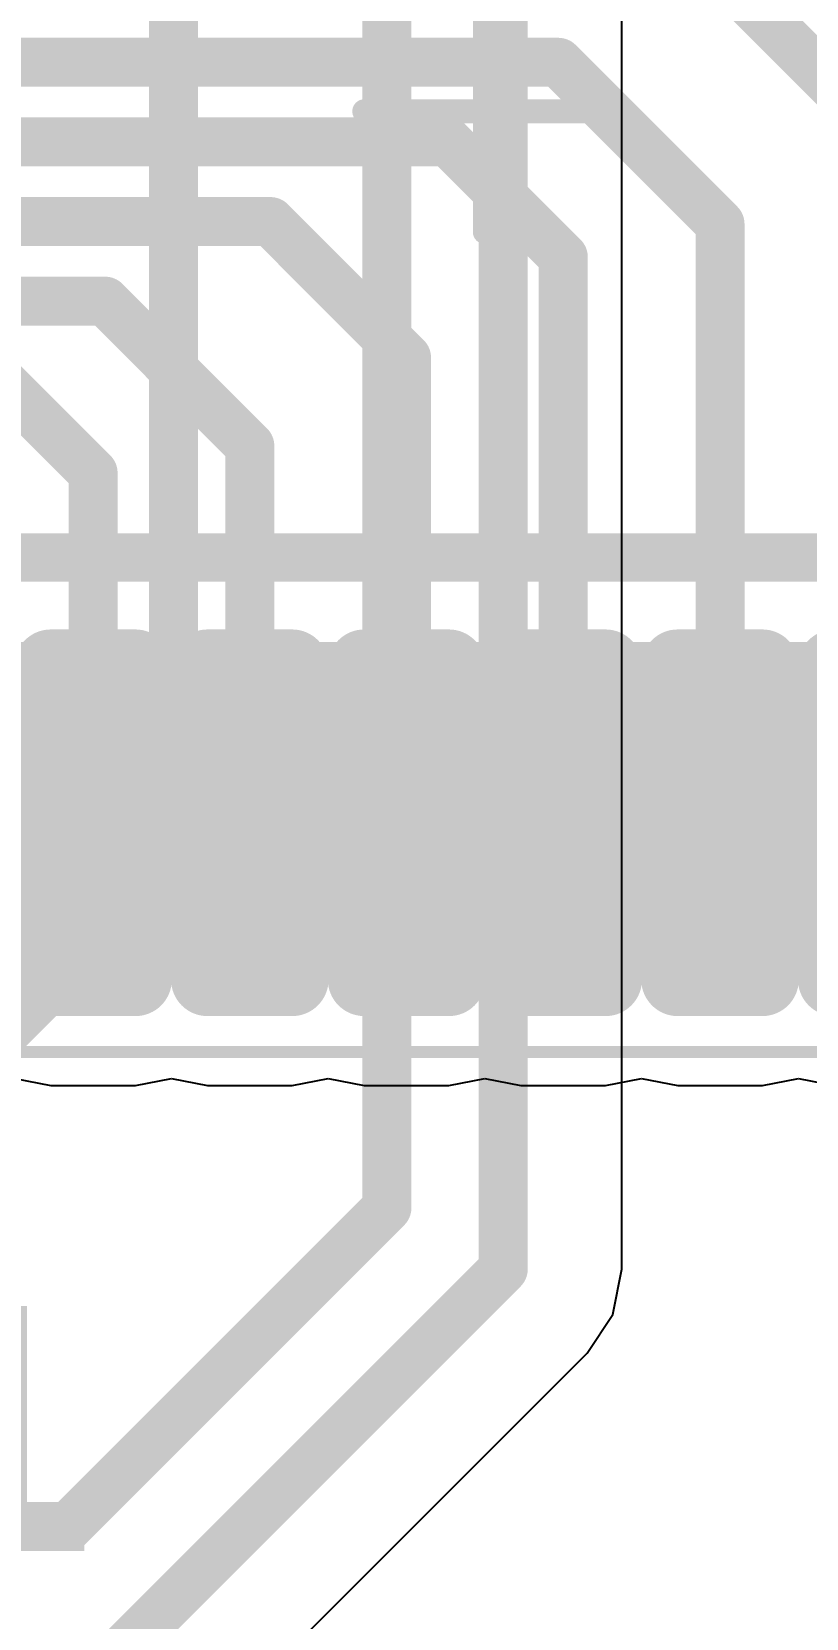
# Model space of a CAD drawing. Header units: inches. Extents: x -0.27 to 1.97, y -0.26 to 0.99.
# Drawn here: x 1.478 to 1.6045, y 0.242 to 0.501 of the extents above; entities that cross this region are included whole.
import ezdxf

# ---------------------------------------------------------------- set-up
doc = ezdxf.new("R2010")
doc.units = ezdxf.units.IN
doc.header["$MEASUREMENT"] = 0
for name, color, linetype in [('Bottom Layer', 5, 'Continuous'), ('Bottom Overlay', 54, 'Continuous'), ('Bottom Paste', 16, 'Continuous'), ('Bottom Solder', 6, 'Continuous'), ('Mechanical 13', 56, 'Continuous'), ('Mechanical 15', 56, 'Continuous'), ('Top Layer', 1, 'Continuous'), ('Top Overlay', 2, 'Continuous')]:
    doc.layers.add(name, color=color, linetype=linetype)
doc.styles.add('Arial', font='', dxfattribs={"height": 0.2})
doc.styles.get('Arial').set_extended_font_data('Arial')

# ---------------------------------------------------------------- blocks, each defined once
blk = doc.blocks.new('XNLD_TSSOP24_N_B_11')
at = {"layer": 'Bottom Layer'}
h = blk.add_hatch(color=5, dxfattribs=at)
edge = h.paths.add_edge_path()
edge.add_arc((-0.09053, 0.07089), 0.00195, 0, 90)
edge.add_line((-0.09053, 0.07283), (-0.14175, 0.07283))
edge.add_arc((-0.14175, 0.07089), 0.00195, 90, 180)
edge.add_line((-0.1437, 0.07089), (-0.1437, 0.05707))
edge.add_arc((-0.14175, 0.05707), 0.00195, 180, 270)
edge.add_line((-0.14175, 0.05512), (-0.09053, 0.05512))
edge.add_arc((-0.09053, 0.05707), 0.00195, 270, 360)
edge.add_line((-0.08858, 0.05707), (-0.08858, 0.07089))
h = blk.add_hatch(color=5, dxfattribs=at)
edge = h.paths.add_edge_path()
edge.add_arc((-0.09053, 0.0453), 0.00195, 0, 90)
edge.add_line((-0.09053, 0.04724), (-0.14175, 0.04724))
edge.add_arc((-0.14175, 0.0453), 0.00195, 90, 180)
edge.add_line((-0.1437, 0.0453), (-0.1437, 0.03148))
edge.add_arc((-0.14175, 0.03148), 0.00195, 180, 270)
edge.add_line((-0.14175, 0.02953), (-0.09053, 0.02953))
edge.add_arc((-0.09053, 0.03148), 0.00195, 270, 360)
edge.add_line((-0.08858, 0.03148), (-0.08858, 0.0453))
h = blk.add_hatch(color=5, dxfattribs=at)
edge = h.paths.add_edge_path()
edge.add_arc((-0.09053, 0.0197), 0.00195, 0, 90)
edge.add_line((-0.09053, 0.02165), (-0.14175, 0.02165))
edge.add_arc((-0.14175, 0.0197), 0.00195, 90, 180)
edge.add_line((-0.1437, 0.0197), (-0.1437, 0.00589))
edge.add_arc((-0.14175, 0.00589), 0.00195, 180, 270)
edge.add_line((-0.14175, 0.00394), (-0.09053, 0.00394))
edge.add_arc((-0.09053, 0.00589), 0.00195, 270, 360)
edge.add_line((-0.08858, 0.00589), (-0.08858, 0.0197))
h = blk.add_hatch(color=5, dxfattribs=at)
edge = h.paths.add_edge_path()
edge.add_arc((-0.09053, -0.00589), 0.00195, 0, 90)
edge.add_line((-0.09053, -0.00394), (-0.14175, -0.00394))
edge.add_arc((-0.14175, -0.00589), 0.00195, 90, 180)
edge.add_line((-0.1437, -0.00589), (-0.1437, -0.0197))
edge.add_arc((-0.14175, -0.0197), 0.00195, 180, 270)
edge.add_line((-0.14175, -0.02165), (-0.09053, -0.02165))
edge.add_arc((-0.09053, -0.0197), 0.00195, 270, 360)
edge.add_line((-0.08858, -0.0197), (-0.08858, -0.00589))
h = blk.add_hatch(color=5, dxfattribs=at)
edge = h.paths.add_edge_path()
edge.add_arc((-0.09053, -0.03148), 0.00195, 0, 90)
edge.add_line((-0.09053, -0.02953), (-0.14175, -0.02953))
edge.add_arc((-0.14175, -0.03148), 0.00195, 90, 180)
edge.add_line((-0.1437, -0.03148), (-0.1437, -0.0453))
edge.add_arc((-0.14175, -0.0453), 0.00195, 180, 270)
edge.add_line((-0.14175, -0.04724), (-0.09053, -0.04724))
edge.add_arc((-0.09053, -0.0453), 0.00195, 270, 360)
edge.add_line((-0.08858, -0.0453), (-0.08858, -0.03148))
at = {"layer": 'Bottom Paste'}
h = blk.add_hatch(color=16, dxfattribs=at)
edge = h.paths.add_edge_path()
edge.add_arc((-0.09053, 0.07089), 0.00195, 0, 90)
edge.add_line((-0.09053, 0.07283), (-0.14175, 0.07283))
edge.add_arc((-0.14175, 0.07089), 0.00195, 90, 180)
edge.add_line((-0.1437, 0.07089), (-0.1437, 0.05707))
edge.add_arc((-0.14175, 0.05707), 0.00195, 180, 270)
edge.add_line((-0.14175, 0.05512), (-0.09053, 0.05512))
edge.add_arc((-0.09053, 0.05707), 0.00195, 270, 360)
edge.add_line((-0.08858, 0.05707), (-0.08858, 0.07089))
h = blk.add_hatch(color=16, dxfattribs=at)
edge = h.paths.add_edge_path()
edge.add_arc((-0.09053, 0.0453), 0.00195, 0, 90)
edge.add_line((-0.09053, 0.04724), (-0.14175, 0.04724))
edge.add_arc((-0.14175, 0.0453), 0.00195, 90, 180)
edge.add_line((-0.1437, 0.0453), (-0.1437, 0.03148))
edge.add_arc((-0.14175, 0.03148), 0.00195, 180, 270)
edge.add_line((-0.14175, 0.02953), (-0.09053, 0.02953))
edge.add_arc((-0.09053, 0.03148), 0.00195, 270, 360)
edge.add_line((-0.08858, 0.03148), (-0.08858, 0.0453))
h = blk.add_hatch(color=16, dxfattribs=at)
edge = h.paths.add_edge_path()
edge.add_arc((-0.09053, 0.0197), 0.00195, 0, 90)
edge.add_line((-0.09053, 0.02165), (-0.14175, 0.02165))
edge.add_arc((-0.14175, 0.0197), 0.00195, 90, 180)
edge.add_line((-0.1437, 0.0197), (-0.1437, 0.00589))
edge.add_arc((-0.14175, 0.00589), 0.00195, 180, 270)
edge.add_line((-0.14175, 0.00394), (-0.09053, 0.00394))
edge.add_arc((-0.09053, 0.00589), 0.00195, 270, 360)
edge.add_line((-0.08858, 0.00589), (-0.08858, 0.0197))
h = blk.add_hatch(color=16, dxfattribs=at)
edge = h.paths.add_edge_path()
edge.add_arc((-0.09053, -0.00589), 0.00195, 0, 90)
edge.add_line((-0.09053, -0.00394), (-0.14175, -0.00394))
edge.add_arc((-0.14175, -0.00589), 0.00195, 90, 180)
edge.add_line((-0.1437, -0.00589), (-0.1437, -0.0197))
edge.add_arc((-0.14175, -0.0197), 0.00195, 180, 270)
edge.add_line((-0.14175, -0.02165), (-0.09053, -0.02165))
edge.add_arc((-0.09053, -0.0197), 0.00195, 270, 360)
edge.add_line((-0.08858, -0.0197), (-0.08858, -0.00589))
h = blk.add_hatch(color=16, dxfattribs=at)
edge = h.paths.add_edge_path()
edge.add_arc((-0.09053, -0.03148), 0.00195, 0, 90)
edge.add_line((-0.09053, -0.02953), (-0.14175, -0.02953))
edge.add_arc((-0.14175, -0.03148), 0.00195, 90, 180)
edge.add_line((-0.1437, -0.03148), (-0.1437, -0.0453))
edge.add_arc((-0.14175, -0.0453), 0.00195, 180, 270)
edge.add_line((-0.14175, -0.04724), (-0.09053, -0.04724))
edge.add_arc((-0.09053, -0.0453), 0.00195, 270, 360)
edge.add_line((-0.08858, -0.0453), (-0.08858, -0.03148))
at = {"layer": 'Bottom Solder'}
h = blk.add_hatch(color=6, dxfattribs=at)
edge = h.paths.add_edge_path()
edge.add_arc((-0.09053, 0.07089), 0.00595, 0, 90)
edge.add_line((-0.09053, 0.07683), (-0.14175, 0.07683))
edge.add_arc((-0.14175, 0.07089), 0.00595, 90, 180)
edge.add_line((-0.1477, 0.07089), (-0.1477, 0.05707))
edge.add_arc((-0.14175, 0.05707), 0.00595, 180, 270)
edge.add_line((-0.14175, 0.05112), (-0.09053, 0.05112))
edge.add_arc((-0.09053, 0.05707), 0.00595, 270, 360)
edge.add_line((-0.08458, 0.05707), (-0.08458, 0.07089))
h = blk.add_hatch(color=6, dxfattribs=at)
edge = h.paths.add_edge_path()
edge.add_arc((-0.09053, 0.0453), 0.00595, 0, 90)
edge.add_line((-0.09053, 0.05124), (-0.14175, 0.05124))
edge.add_arc((-0.14175, 0.0453), 0.00595, 90, 180)
edge.add_line((-0.1477, 0.0453), (-0.1477, 0.03148))
edge.add_arc((-0.14175, 0.03148), 0.00595, 180, 270)
edge.add_line((-0.14175, 0.02553), (-0.09053, 0.02553))
edge.add_arc((-0.09053, 0.03148), 0.00595, 270, 360)
edge.add_line((-0.08458, 0.03148), (-0.08458, 0.0453))
h = blk.add_hatch(color=6, dxfattribs=at)
edge = h.paths.add_edge_path()
edge.add_arc((-0.09053, 0.0197), 0.00595, 0, 90)
edge.add_line((-0.09053, 0.02565), (-0.14175, 0.02565))
edge.add_arc((-0.14175, 0.0197), 0.00595, 90, 180)
edge.add_line((-0.1477, 0.0197), (-0.1477, 0.00589))
edge.add_arc((-0.14175, 0.00589), 0.00595, 180, 270)
edge.add_line((-0.14175, -0.00006), (-0.09053, -0.00006))
edge.add_arc((-0.09053, 0.00589), 0.00595, 270, 360)
edge.add_line((-0.08458, 0.00589), (-0.08458, 0.0197))
h = blk.add_hatch(color=6, dxfattribs=at)
edge = h.paths.add_edge_path()
edge.add_arc((-0.09053, -0.00589), 0.00595, 0, 90)
edge.add_line((-0.09053, 0.00006), (-0.14175, 0.00006))
edge.add_arc((-0.14175, -0.00589), 0.00595, 90, 180)
edge.add_line((-0.1477, -0.00589), (-0.1477, -0.0197))
edge.add_arc((-0.14175, -0.0197), 0.00595, 180, 270)
edge.add_line((-0.14175, -0.02565), (-0.09053, -0.02565))
edge.add_arc((-0.09053, -0.0197), 0.00595, 270, 360)
edge.add_line((-0.08458, -0.0197), (-0.08458, -0.00589))
h = blk.add_hatch(color=6, dxfattribs=at)
edge = h.paths.add_edge_path()
edge.add_arc((-0.09053, -0.03148), 0.00595, 0, 90)
edge.add_line((-0.09053, -0.02553), (-0.14175, -0.02553))
edge.add_arc((-0.14175, -0.03148), 0.00595, 90, 180)
edge.add_line((-0.1477, -0.03148), (-0.1477, -0.0453))
edge.add_arc((-0.14175, -0.0453), 0.00595, 180, 270)
edge.add_line((-0.14175, -0.05124), (-0.09053, -0.05124))
edge.add_arc((-0.09053, -0.0453), 0.00595, 270, 360)
edge.add_line((-0.08458, -0.0453), (-0.08458, -0.03148))
h = blk.add_hatch(color=6, dxfattribs=at)
edge = h.paths.add_edge_path()
edge.add_arc((-0.09053, -0.05707), 0.00595, 0, 90)
edge.add_line((-0.09053, -0.05112), (-0.14175, -0.05112))
edge.add_arc((-0.14175, -0.05707), 0.00595, 90, 180)
edge.add_line((-0.1477, -0.05707), (-0.1477, -0.07089))
edge.add_arc((-0.14175, -0.07089), 0.00595, 180, 270)
edge.add_line((-0.14175, -0.07683), (-0.09053, -0.07683))
edge.add_arc((-0.09053, -0.07089), 0.00595, 270, 360)
edge.add_line((-0.08458, -0.07089), (-0.08458, -0.05707))
at = {"layer": 'Bottom Overlay'}
blk.add_lwpolyline([(-0.07283, 0.15551, 0.00787, 0.00787, 0), (-0.07283, -0.15551, 0.00787, 0.00787, 0)], format="xyseb", dxfattribs=at)
at = {"layer": 'Mechanical 13'}
blk.add_lwpolyline([(-0.08858, 0.15551, 0.00394, 0.00394, 0), (-0.08858, -0.15551, 0.00394, 0.00394, 0)], format="xyseb", dxfattribs=at)
at = {"layer": 'Mechanical 15'}
for points in [[(-0.15354, 0.16535, 0.00197, 0.00197, 0), (-0.15354, -0.16535, 0.00197, 0.00197, 0)], [(0, 0.01969, 0.00394, 0.00394, 0), (0, -0.01969, 0.00394, 0.00394, 0)], [(-0.01969, 0, 0.00394, 0.00394, 0), (0.01969, 0, 0.00394, 0.00394, 0)]]:
    blk.add_lwpolyline(points, format="xyseb", dxfattribs=at)
for points in [[(-0.00098, 0.01969, 0.00197, 0.00197, 1), (0.00098, 0.01969, 0.00197, 0.00197, 1)], [(-0.02067, 0, 0.00197, 0.00197, 1), (-0.0187, 0, 0.00197, 0.00197, 1)], [(-0.00098, -0.01969, 0.00197, 0.00197, 1), (0.00098, -0.01969, 0.00197, 0.00197, 1)]]:
    blk.add_lwpolyline(points, format="xyseb", close=True, dxfattribs=at)

msp = doc.modelspace()

# ---------------------------------------------------------------- linework, layer by layer
at = {"layer": 'Bottom Layer'}
for p, q in [((1.47523, 0.33014), (1.48111, 0.32897)), ((1.48111, 0.32897), (1.49493, 0.32897)), ((1.49493, 0.32897), (1.50082, 0.33014)), ((1.50082, 0.33014), (1.5067, 0.32897)), ((1.5067, 0.32897), (1.52052, 0.32897)), ((1.52052, 0.32897), (1.52641, 0.33014)), ((1.52641, 0.33014), (1.5323, 0.32897)), ((1.5323, 0.32897), (1.54611, 0.32897)), ((1.54611, 0.32897), (1.552, 0.33014)), ((1.552, 0.33014), (1.55789, 0.32897)), ((1.55789, 0.32897), (1.5717, 0.32897)), ((1.5717, 0.32897), (1.57759, 0.33014)), ((1.57759, 0.33014), (1.58348, 0.32897)), ((1.58348, 0.32897), (1.5973, 0.32897)), ((1.5973, 0.32897), (1.60318, 0.33014)), ((1.60318, 0.33014), (1.60907, 0.32897))]:
    msp.add_line(p, q, dxfattribs=at)
for points in [[(1.592, 0.509, 0.008, 0.008, 0), (1.61598, 0.48502, 0.008, 0.008, 0)], [(1.22, 0.496, 0.008, 0.008, 0), (1.564, 0.496, 0.008, 0.008, 0)], [(1.564, 0.496, 0.008, 0.008, 0), (1.59039, 0.46961, 0.008, 0.008, 0)], [(1.21287, 0.483, 0.008, 0.008, 0), (1.546, 0.483, 0.008, 0.008, 0)], [(1.546, 0.483, 0.008, 0.008, 0), (1.5648, 0.4642, 0.008, 0.008, 0)], [(1.19962, 0.47, 0.008, 0.008, 0), (1.517, 0.47, 0.008, 0.008, 0)], [(1.517, 0.47, 0.008, 0.008, 0), (1.5392, 0.4478, 0.008, 0.008, 0)], [(1.59039, 0.37186, 0.008, 0.008, 0), (1.59039, 0.46961, 0.008, 0.008, 0)], [(1.5648, 0.37186, 0.008, 0.008, 0), (1.5648, 0.4642, 0.008, 0.008, 0)], [(1.179, 0.457, 0.008, 0.008, 0), (1.49, 0.457, 0.008, 0.008, 0)], [(1.49, 0.457, 0.008, 0.008, 0), (1.51361, 0.43339, 0.008, 0.008, 0)], [(1.5392, 0.37186, 0.008, 0.008, 0), (1.5392, 0.4478, 0.008, 0.008, 0)], [(1.473, 0.444, 0.008, 0.008, 0), (1.48802, 0.42898, 0.008, 0.008, 0)], [(1.51361, 0.37186, 0.008, 0.008, 0), (1.51361, 0.43339, 0.008, 0.008, 0)], [(1.48802, 0.37186, 0.008, 0.008, 0), (1.48802, 0.42898, 0.008, 0.008, 0)]]:
    msp.add_lwpolyline(points, format="xyseb", dxfattribs=at)
for points in [[(1.562, 0.496, 0.004, 0.004, 1), (1.566, 0.496, 0.004, 0.004, 1)], [(1.562, 0.496, 0.004, 0.004, 1), (1.566, 0.496, 0.004, 0.004, 1)], [(1.544, 0.483, 0.004, 0.004, 1), (1.548, 0.483, 0.004, 0.004, 1)], [(1.544, 0.483, 0.004, 0.004, 1), (1.548, 0.483, 0.004, 0.004, 1)], [(1.515, 0.47, 0.004, 0.004, 1), (1.519, 0.47, 0.004, 0.004, 1)], [(1.515, 0.47, 0.004, 0.004, 1), (1.519, 0.47, 0.004, 0.004, 1)], [(1.58839, 0.46961, 0.004, 0.004, 1), (1.59239, 0.46961, 0.004, 0.004, 1)], [(1.58839, 0.46961, 0.004, 0.004, 1), (1.59239, 0.46961, 0.004, 0.004, 1)], [(1.5628, 0.4642, 0.004, 0.004, 1), (1.5668, 0.4642, 0.004, 0.004, 1)], [(1.5628, 0.4642, 0.004, 0.004, 1), (1.5668, 0.4642, 0.004, 0.004, 1)], [(1.488, 0.457, 0.004, 0.004, 1), (1.492, 0.457, 0.004, 0.004, 1)], [(1.488, 0.457, 0.004, 0.004, 1), (1.492, 0.457, 0.004, 0.004, 1)], [(1.5372, 0.4478, 0.004, 0.004, 1), (1.5412, 0.4478, 0.004, 0.004, 1)], [(1.5372, 0.4478, 0.004, 0.004, 1), (1.5412, 0.4478, 0.004, 0.004, 1)], [(1.51161, 0.43339, 0.004, 0.004, 1), (1.51561, 0.43339, 0.004, 0.004, 1)], [(1.51161, 0.43339, 0.004, 0.004, 1), (1.51561, 0.43339, 0.004, 0.004, 1)], [(1.48602, 0.42898, 0.004, 0.004, 1), (1.49002, 0.42898, 0.004, 0.004, 1)], [(1.48602, 0.42898, 0.004, 0.004, 1), (1.49002, 0.42898, 0.004, 0.004, 1)], [(1.48602, 0.37186, 0.004, 0.004, 1), (1.49002, 0.37186, 0.004, 0.004, 1)], [(1.51161, 0.37186, 0.004, 0.004, 1), (1.51561, 0.37186, 0.004, 0.004, 1)], [(1.5372, 0.37186, 0.004, 0.004, 1), (1.5412, 0.37186, 0.004, 0.004, 1)], [(1.5628, 0.37186, 0.004, 0.004, 1), (1.5668, 0.37186, 0.004, 0.004, 1)], [(1.58839, 0.37186, 0.004, 0.004, 1), (1.59239, 0.37186, 0.004, 0.004, 1)]]:
    msp.add_lwpolyline(points, format="xyseb", close=True, dxfattribs=at)
at = {"layer": 'Top Layer'}
for p, q in [((1.57437, 0.299), (1.57437, 0.56498)), ((1.5729, 0.29159), (1.57437, 0.299)), ((1.5687, 0.2853), (1.5729, 0.29159)), ((1.50654, 0.22315), (1.5687, 0.2853))]:
    msp.add_line(p, q, dxfattribs=at)
for points in [[(1.50116, 0.36516, 0.008, 0.008, 0), (1.50116, 0.69216, 0.008, 0.008, 0)], [(1.536, 0.309, 0.008, 0.008, 0), (1.536, 0.599, 0.008, 0.008, 0)], [(1.555, 0.299, 0.008, 0.008, 0), (1.555, 0.573, 0.008, 0.008, 0)], [(1.41971, 0.28371, 0.008, 0.008, 0), (1.50116, 0.36516, 0.008, 0.008, 0)], [(1.484, 0.257, 0.008, 0.008, 0), (1.536, 0.309, 0.008, 0.008, 0)], [(1.483, 0.227, 0.008, 0.008, 0), (1.555, 0.299, 0.008, 0.008, 0)], [(1.105, 0.257, 0.008, 0.008, 0), (1.484, 0.257, 0.008, 0.008, 0)]]:
    msp.add_lwpolyline(points, format="xyseb", dxfattribs=at)
for points in [[(1.49916, 0.36516, 0.004, 0.004, 1), (1.50316, 0.36516, 0.004, 0.004, 1)], [(1.49916, 0.36516, 0.004, 0.004, 1), (1.50316, 0.36516, 0.004, 0.004, 1)], [(1.534, 0.309, 0.004, 0.004, 1), (1.538, 0.309, 0.004, 0.004, 1)], [(1.534, 0.309, 0.004, 0.004, 1), (1.538, 0.309, 0.004, 0.004, 1)], [(1.553, 0.299, 0.004, 0.004, 1), (1.557, 0.299, 0.004, 0.004, 1)], [(1.553, 0.299, 0.004, 0.004, 1), (1.557, 0.299, 0.004, 0.004, 1)], [(1.482, 0.257, 0.004, 0.004, 1), (1.486, 0.257, 0.004, 0.004, 1)], [(1.482, 0.257, 0.004, 0.004, 1), (1.486, 0.257, 0.004, 0.004, 1)]]:
    msp.add_lwpolyline(points, format="xyseb", close=True, dxfattribs=at)

# ---------------------------------------------------------------- block references
at = {"rotation": 90}
msp.add_blockref('XNLD_TSSOP24_N_B_11', (1.552, 0.488), dxfattribs=at)

# ---------------------------------------------------------------- texts
at = {"layer": 'Top Overlay', "style": 'Arial'}
msp.add_text('P1', height=0.04, dxfattribs=at).set_placement((1.421, 0.253))

doc.saveas('drawing.dxf')
